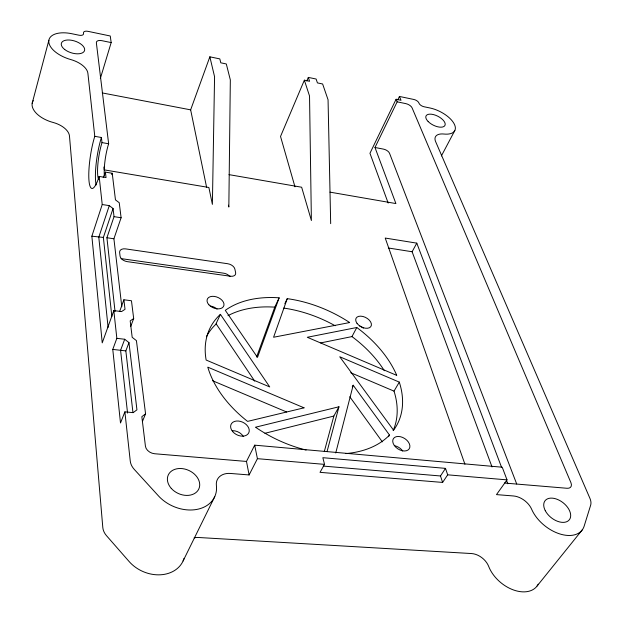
<?xml version="1.0" encoding="UTF-8"?>
<svg xmlns="http://www.w3.org/2000/svg" width="623" height="623" viewBox="0 0 623 623"><rect width="100%" height="100%" fill="white"/><g stroke="black" fill="none" stroke-linecap="round" stroke-linejoin="round"><path stroke-width="0.93" d="M335.742 452.976L353.179 385.224L389.507 435.072L388.511 436.731M32.17 103.317L48.867 40.277M327.036 451.628L338.959 406.78L255.57 427.199L256.365 427.783A105.264 69.13 27.5 0 0 306.111 450.04M324.287 451.636L333.842 416.063L338.959 406.78M100.319 78.568L111.167 42.59L110.263 35.994L87.983 31.337A4.992 2.476 18.2 0 0 83.482 32.964L83.544 33.564A5.023 2.492 18 0 1 79.004 35.215L71.723 33.704A24.951 12.608 17.8 0 0 48.781 41.157A24.951 12.608 17.8 0 0 70.757 59.551A19.695 10.233 17.6 0 1 87.89 73.288L94.774 136.312A32.863 6.596 -81 0 0 89.066 181.503A32.863 6.596 -81 0 0 99.158 176.418L106.035 177.563L105.412 172.119L112.226 173.264L115.465 199.882L119.234 202.716L121.103 217.746L113.908 238.773L121.804 306.773M130.674 326.577L133.68 318.563L131.461 300.753L123.891 299.772L125.021 309.312L121.516 311.586L113.814 310.612L102.234 342.86L91.861 236.187L102.227 204.523L99.158 176.418M102.227 204.523L109.282 205.637L98.792 237.207L108.098 327.418M111.844 316.562L103.371 237.433L113.067 208.503L109.282 205.637M115.053 311.586L106.915 237.745L114.032 216.648L113.067 208.503M287.25 298.658L273.583 337.245L349.651 322.55L348.935 322.06A105.264 69.13 27.5 0 0 287.25 298.658L284.843 303.736M206.634 187.437L190.646 109.85L209.85 56.818L219.818 58.897L220.783 62.806L226.305 63.959L230.331 79.908L228.836 207.046L228.423 205.169M119.678 311.368L123.891 299.772M256.606 356.979L274.766 307.178L279.143 297.841L278.333 297.763A105.264 69.13 27.5 0 0 225.3 310.34L257.494 357.392L279.143 297.841M116.844 338.336L124.709 339.262L128.969 342.619L136.935 409.825L133.182 412.652L124.88 411.858L120.496 422.97L112.771 349.41L116.844 338.336L113.814 310.612M124.709 339.262L120.582 350.297L127.559 413.104M132.925 412.371L125.838 350.897L128.969 342.619M142.426 421.475L145.564 413.836L136.429 340.641L132.185 337.308L130.184 320.876L133.68 318.563M330.681 223.657L328.056 99.766L322.628 83.98L317.426 82.906L316.118 79.028L308.315 77.4L309.6 81.27L304.359 80.188L280.529 136.445L294.967 186.814M306.796 80.959L308.315 77.4M206.377 336.747A104.547 69.371 27.5 0 1 215.753 324.381L220.417 314.358L269.72 386.938L206.135 360.039A105.264 69.13 27.5 0 1 219.927 314.763L220.417 314.358M124.88 411.858L130.262 461.098A17.685 13.278 21.8 0 0 134.295 469.423L158.476 495.916A34.499 26.026 24.4 0 0 196.634 509.458A34.499 26.026 24.4 0 0 216.391 485.465A17.444 12.966 27.3 0 1 230.471 473.457L249.107 474.944L246.482 461.441L254.682 445.165L502.231 467.219L507.021 479.866L496.484 494.615L513.484 495.97A16.377 10.42 37.6 0 1 531.645 509.24A31.672 19.601 38.2 0 0 559.618 533.872A31.672 19.601 38.2 0 0 584.172 526.085L590.651 505.214A15.949 9.641 38 0 0 589.895 498.268L435.617 141.6A17.047 8.224 27.3 0 1 443.965 134.031A21.696 10.272 26.7 0 0 454.089 123.704A21.696 10.272 26.7 0 0 429.925 107.974L424.092 106.767A4.392 2.056 26.3 0 1 419.092 103.402L418.843 102.826A4.4 2.064 26.1 0 0 413.851 99.47L399.429 96.448L401.025 100.28L396.088 99.259L369.953 153.289L388.176 203.067M397.747 99.921L399.429 96.448M329.988 192.141L395.901 203.565L374.991 147.495L397.147 101.829L396.088 99.259M183.076 560.98L214.748 496.64M249.107 474.944L257.416 458.676L254.682 445.165M441.395 155.921L454.821 130.542M320.643 342.93L351.964 336.591L356.808 327.503A105.264 69.13 27.5 0 1 396.477 374.711L396.734 375.381L307.287 337.277L356.808 327.503M492.03 466.939L412.115 251.747L416.787 243.141L385.224 238.056L464.922 464.213M352.252 386.899L353.179 385.224M324.528 464.369L320.02 472.351L442.626 482.428L447.68 474.827L445.5 468.371L322.854 457.695L324.528 464.369L257.416 458.676M393.136 430.61A104.547 69.371 27.5 0 0 394.016 391.135L399.296 382.117L339.73 356.753L393.565 430.189L393.97 429.706A105.264 69.13 27.5 0 0 399.296 382.117M442.626 482.428L440.484 475.972L445.5 468.371M537.088 586.009L582.232 529.924M145.564 413.836L141.842 416.686L145.432 446.224A8.714 6.448 21.9 0 0 154.714 453.754L246.482 461.441M264.939 433.289L333.842 416.063M103.371 237.433L91.861 236.187M504.389 483.035L567.109 488.284A7.881 4.766 37.3 0 0 570.948 482.732L412.083 107.865A5.56 2.632 26 0 0 405.791 103.62L397.147 101.829M447.68 474.827L507.021 479.866M323.228 466.082L440.484 475.972M274.766 307.178L273.956 307.1A104.547 69.371 27.5 0 0 227.971 315.659M112.771 349.41L125.838 350.897M106.915 237.745L113.908 238.773M114.032 216.648L121.103 217.746M388.3 247.977L412.115 251.747M228.991 174.635L301.649 187.227L311.391 220.511L309.53 95.997L304.359 80.188M94.774 136.312L101.409 137.496L102.001 142.597L108.643 143.765A24.118 5.085 -80.9 0 0 104.353 175.912M374.991 147.495L383.464 149.115A5.405 2.741 26.1 0 1 389.546 153.313L516.693 483.97M102.234 92.928L190.646 109.85M111.167 42.59L101.938 40.682A6.253 3.131 18.6 0 0 96.355 42.777L108.643 143.765M212.466 380.684L286.58 411.967M350.733 372.725L394.016 391.135M349.776 396.765L382.335 441.863M216.243 323.976L254.729 381.167M416.787 243.141L501.608 467.429M506.413 480.138L507.784 483.775M209.85 56.818L214.569 76.707L212.388 204.36L208.876 187.476L104.259 169.877L103.932 167.003M389.507 435.072A105.264 69.13 27.5 0 1 345.858 453.575M395.013 445.827A9.337 6.214 32.7 0 1 402.715 451.013M359.603 325.977A8.442 5.194 28.3 0 1 363.357 328.157M232.27 430.688A9.734 6.962 26.1 0 1 243.328 436.427M210.27 306.025A8.839 5.708 22.8 0 1 217.061 309.047M229.505 276.168A6.549 4.073 22.9 0 0 223.727 273.201L122.194 258.771A6.814 4.306 19 0 0 121.064 258.677M194.119 537.859A16.572 13.083 27.7 0 1 198.729 537.509L471.533 553.551A15.63 10.599 39.1 0 1 488.697 566.439A30.247 19.967 39.8 0 0 513.539 589.981A30.247 19.967 39.8 0 0 538.256 584.172M184.081 558.333A32.739 26.213 24.2 0 1 160.555 574.788A32.739 26.213 24.2 0 1 129.117 561.518L106.502 535.687A16.79 13.379 21 0 1 102.803 527.479L69.48 136.048A18.955 10.607 16.7 0 0 53.087 122.458A24.032 13.091 17 0 1 33.253 100.607M283.722 308.089A104.547 69.371 27.5 0 1 335.127 325.728M351.964 336.591A104.547 69.371 27.5 0 1 384.36 370.732M112.226 173.264A24.118 5.085 -80.9 0 1 111.751 174.674M105.412 172.119A24.165 4.976 -80.9 0 1 103.231 177.625M98.481 179.198A24.165 4.976 -80.9 0 1 102.001 142.597M96.113 185A32.801 6.752 -80.9 0 1 101.409 137.496M304.04 407.824L247.58 421.389A105.264 69.13 27.5 0 1 208.012 367.874L207.841 367.165L304.04 407.824M230.378 276.23L127.263 261.637A6.884 4.314 19.1 0 1 120.052 256.108L119.616 252.463A6.861 4.291 19.1 0 1 125.667 248.896L227.745 263.731A6.596 4.057 23 0 1 234.863 269.058L235.634 272.625A6.612 4.081 23.1 0 1 230.378 276.23M208.869 304.756A8.901 5.693 22.9 0 0 223.423 306.625A8.901 5.693 22.9 0 0 214.281 296.408A8.901 5.693 22.9 0 0 208.869 304.756M232.722 431.63A9.812 6.939 26.1 0 0 248.663 433.047A9.812 6.939 26.1 0 0 238.414 421.031A9.812 6.939 26.1 0 0 232.722 431.63M357.034 323.353A8.488 5.171 28.2 0 0 370.638 326.834A8.488 5.171 28.2 0 0 363.014 316.492A8.488 5.171 28.2 0 0 357.034 323.353M394.32 445.5A9.4 6.191 32.6 0 0 409.14 448.934A9.4 6.191 32.6 0 0 400.496 436.723A9.4 6.191 32.6 0 0 394.32 445.5M64.745 49.536A12.156 6.144 17.8 0 0 84.307 51.141A12.156 6.144 17.8 0 0 69.823 40.043A12.156 6.144 17.8 0 0 64.745 49.536M428.157 121.524A10.568 5 26.7 0 0 444.666 125.846A10.568 5 26.7 0 0 433.663 114.64A10.568 5 26.7 0 0 428.157 121.524M545.281 510.673A15.427 9.547 38.2 0 0 568.62 520.54A15.427 9.547 38.2 0 0 557.71 499.529A15.427 9.547 38.2 0 0 545.281 510.673M171.263 488.37A16.805 12.678 24.4 0 0 198.799 489.008A16.805 12.678 24.4 0 0 180.577 468.496A16.805 12.678 24.4 0 0 171.263 488.37"/></g></svg>
